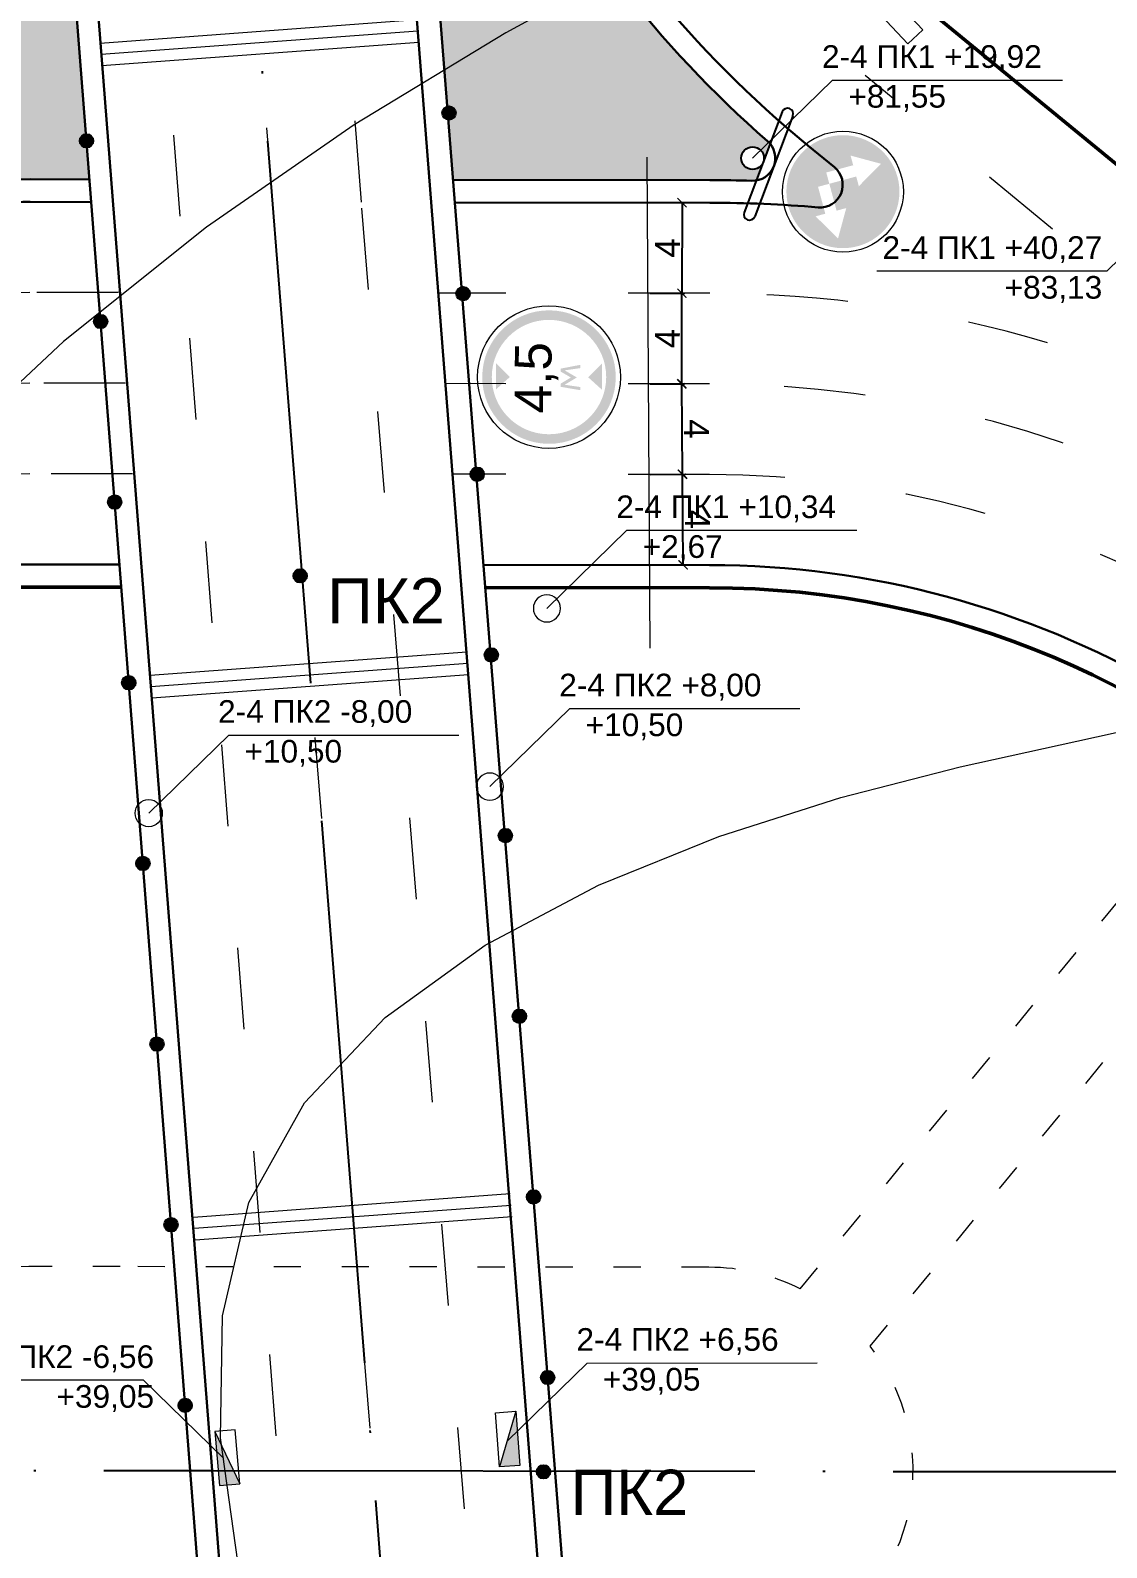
# Model space of a CAD drawing. Header units: millimetres. Extents: x -2123 to 5424, y -1286 to 835.
# Drawn here: x 1756.9 to 1804.4, y 26.1 to 93 of the extents above; entities that cross this region are included whole.
import ezdxf

# ---------------------------------------------------------------- set-up
doc = ezdxf.new("R2010")
doc.units = ezdxf.units.MM
doc.linetypes.add('ACAD_ISO03W100', pattern=[30, 12, -18])
doc.linetypes.add('ACAD_ISO04W100', pattern=[30, 24, -3, 0, -3])
doc.layers.get('0').update_dxf_attribs({"lineweight": 15})
for name, color, linetype, lineweight in [('1 Відмітки', 7, 'Continuous', 25), ('вертикалка', 6, 'Continuous', 15), ('Горизонталі', 7, 'Continuous', 18), ('Дор. Розм.', 7, 'Continuous', 50), ('дорога', 126, 'Continuous', 25), ('поздовжній профіль', 250, 'Continuous', 15), ('Позначки Наталії Симочко_Ном._пера__7', 7, 'Continuous', 18), ('Інж. мережі', 205, 'Continuous', 18)]:
    doc.layers.add(name, color=color, linetype=linetype, lineweight=lineweight)
doc.layers.add('Вісь', color=170, linetype='ACAD_ISO04W100')
doc.layers.add('Осі', color=164, linetype='Continuous')
doc.layers.add('Озелення', color=7, linetype='Continuous', lineweight=15, true_color=0x2bad00)
doc.styles.get("Standard").update_dxf_attribs({"font": 'arial.ttf'})
doc.styles.add('СГЕНЕРИР_СТИЛЬ_1', font='arial.ttf')
doc.dimstyles.new('Переход', dxfattribs={"dimscale": 0.1, "dimtxt": 11, "dimasz": 4, "dimexe": 1.25, "dimexo": 0.625, "dimgap": 0.9, "dimtad": 1, "dimtxsty": 'Standard', "dimblk": 'ARCHTICK', "dimcen": 2.5, "dimadec": 0, "dimazin": 0, "dimtfac": 1, "dimtmove": 0, "dimatfit": 3, "dimldrblk": 'ARCHTICK', "dimfxl": 1, "dimarcsym": 0})

# ---------------------------------------------------------------- blocks, each defined once
blk = doc.blocks.new('6')
at = {"layer": '1 Відмітки', "transparency": 33554559}
h = blk.add_hatch(color=256, dxfattribs=at)
h.dxf.hatch_style = 1
edge = h.paths.add_edge_path()
edge.add_arc((-467.508, 342.132), 0.2, 0, 360)
at = {"layer": '1 Відмітки'}
blk.add_circle((-467.508, 342.132), 0.2, dxfattribs=at)
blk = doc.blocks.new('4-2-3')
h = blk.add_hatch(color=5)
h.paths.add_polyline_path([(3.547, 3.273), (3.453, 3.273, 0.409993), (0.227, 0, 1), (6.773, 0, 0.409993)])
h.paths.add_polyline_path([(1.473, 0.66), (1.884, 0.249), (3.025, 1.391), (3.504, 0.912), (3.982, 1.391), (5.124, 0.249), (5.534, 0.66), (6, -1.105), (4.234, -0.64), (4.645, -0.229), (3.504, 0.912), (2.362, -0.229), (2.773, -0.64), (1.007, -1.105)], flags=16)
at = {"color": 5}
blk.add_circle((3.5, 0), 3.5, dxfattribs=at)
blk = doc.blocks.new('3-13')
h = blk.add_hatch(color=1)
edge = h.paths.add_edge_path(flags=16)
edge.add_arc((3.5, 0), 2.805, 0, 360)
edge = h.paths.add_edge_path()
edge.add_arc((3.5, 0), 3.274, 0, 360)
blk.add_hatch(color=7).paths.add_polyline_path([(3.126, -0.771), (3.486, -1.365), (3.832, -0.767), (3.946, -1.54), (4.107, -1.54), (3.915, -0.567), (3.774, -0.567), (3.483, -1.071), (3.179, -0.57), (3.024, -0.57), (2.862, -1.536), (3.017, -1.536)])
at = {"color": 1}
blk.add_circle((3.5, 0), 3.5, dxfattribs=at)
at = {"color": 7}
for points in [[(2.89, 2.595), (4.165, 2.595), (3.499, 1.918)], [(2.89, -2.595), (4.165, -2.595), (3.499, -1.918)]]:
    blk.add_solid(points, dxfattribs=at)
at = {"insert": (1.719, 1.678), "char_height": 1.8, "attachment_point": 1}
blk.add_mtext_dynamic_manual_height_columns('4,5', width=3.89911, gutter_width=12.5, heights=[0], dxfattribs=at)
blk = doc.blocks.new('_ArchTick')
at = {"color": 0, "linetype": 'ByBlock', "const_width": 0.15}
blk.add_lwpolyline([(-0.5, -0.5), (0.5, 0.5)], dxfattribs=at)
blk = doc.blocks.new('*D796')
at = {"layer": 'Defpoints', "color": 0, "transparency": 16777216}
for p in [(1825.839, 30.29), (1786.848, 29.429)]:
    blk.add_point(p, dxfattribs=at)
at = {"layer": 'вертикалка', "color": 0, "lineweight": -2, "transparency": 16777216}
blk.add_line((1821.5, 30.195), (1825.839, 30.29), dxfattribs=at)
at = {"layer": 'вертикалка', "color": 0, "lineweight": -2, "transparency": 16777216, "xscale": 0.4, "yscale": 0.4, "zscale": 0.4, "rotation": 1.266143156924103}
blk.add_blockref('_ArchTick', (1825.839, 30.29), dxfattribs=at)
at = {"layer": 'вертикалка', "color": 0, "lineweight": 20, "transparency": 16777216, "insert": (1822.891, 30.878), "char_height": 1.1, "attachment_point": 5, "rotation": 1.26614}
blk.add_mtext('R39', dxfattribs=at)
blk = doc.blocks.new('*D797')
at = {"layer": 'Defpoints', "color": 0, "transparency": 16777216}
for p in [(1826.729, 32.524), (1786.848, 29.429)]:
    blk.add_point(p, dxfattribs=at)
at = {"layer": 'вертикалка', "color": 0, "lineweight": -2, "transparency": 16777216}
blk.add_line((1820.434, 32.036), (1826.729, 32.524), dxfattribs=at)
at = {"layer": 'вертикалка', "color": 0, "lineweight": -2, "transparency": 16777216, "xscale": 0.4, "yscale": 0.4, "zscale": 0.4, "rotation": 4.438260602482111}
blk.add_blockref('_ArchTick', (1826.729, 32.524), dxfattribs=at)
at = {"layer": 'вертикалка', "color": 0, "lineweight": 20, "transparency": 16777216, "insert": (1821.781, 32.794), "char_height": 1.1, "attachment_point": 5, "rotation": 4.43826}
blk.add_mtext('R40', dxfattribs=at)
blk = doc.blocks.new('*D798')
at = {"layer": 'Defpoints', "color": 0, "transparency": 16777216}
for p in [(1830.415, 35.591), (1786.848, 29.429)]:
    blk.add_point(p, dxfattribs=at)
at = {"layer": 'вертикалка', "color": 0, "lineweight": -2, "transparency": 16777216}
blk.add_line((1819.142, 33.996), (1830.415, 35.591), dxfattribs=at)
at = {"layer": 'вертикалка', "color": 0, "lineweight": -2, "transparency": 16777216, "xscale": 0.4, "yscale": 0.4, "zscale": 0.4, "rotation": 8.050209556616707}
blk.add_blockref('_ArchTick', (1830.415, 35.591), dxfattribs=at)
at = {"layer": 'вертикалка', "color": 0, "lineweight": 20, "transparency": 16777216, "insert": (1820.441, 34.826), "char_height": 1.1, "attachment_point": 5, "rotation": 8.05021}
blk.add_mtext('R44', dxfattribs=at)
blk = doc.blocks.new('*D799')
at = {"layer": 'Defpoints', "color": 0, "transparency": 16777216}
for p in [(1833.836, 39.237), (1786.848, 29.429)]:
    blk.add_point(p, dxfattribs=at)
at = {"layer": 'вертикалка', "color": 0, "lineweight": -2, "transparency": 16777216}
blk.add_line((1817.982, 35.928), (1833.836, 39.237), dxfattribs=at)
at = {"layer": 'вертикалка', "color": 0, "lineweight": -2, "transparency": 16777216, "xscale": 0.4, "yscale": 0.4, "zscale": 0.4, "rotation": 11.79115727164186}
blk.add_blockref('_ArchTick', (1833.836, 39.237), dxfattribs=at)
at = {"layer": 'вертикалка', "color": 0, "lineweight": 20, "transparency": 16777216, "insert": (1819.224, 36.853), "char_height": 1.1, "attachment_point": 5, "rotation": 11.79116}
blk.add_mtext('R48', dxfattribs=at)
blk = doc.blocks.new('*D800')
at = {"layer": 'Defpoints', "color": 0, "transparency": 16777216}
for p in [(1836.982, 43.237), (1786.848, 29.429)]:
    blk.add_point(p, dxfattribs=at)
at = {"layer": 'вертикалка', "color": 0, "lineweight": -2, "transparency": 16777216}
blk.add_line((1816.512, 37.599), (1836.982, 43.237), dxfattribs=at)
at = {"layer": 'вертикалка', "color": 0, "lineweight": -2, "transparency": 16777216, "xscale": 0.4, "yscale": 0.4, "zscale": 0.4, "rotation": 15.39974774212279}
blk.add_blockref('_ArchTick', (1836.982, 43.237), dxfattribs=at)
at = {"layer": 'вертикалка', "color": 0, "lineweight": 20, "transparency": 16777216, "insert": (1817.688, 38.599), "char_height": 1.1, "attachment_point": 5, "rotation": 15.39975}
blk.add_mtext('R52', dxfattribs=at)
blk = doc.blocks.new('*D801')
at = {"layer": 'Defpoints', "color": 0, "transparency": 16777216}
for p in [(1786.848, 29.429), (1842.785, 26.756)]:
    blk.add_point(p, dxfattribs=at)
at = {"layer": 'вертикалка', "color": 0, "lineweight": -2, "transparency": 16777216}
blk.add_line((1818.984, 27.893), (1842.785, 26.756), dxfattribs=at)
at = {"layer": 'вертикалка', "color": 0, "lineweight": -2, "transparency": 16777216, "xscale": 0.4, "yscale": 0.4, "zscale": 0.4, "rotation": 357.2642667473528}
blk.add_blockref('_ArchTick', (1842.785, 26.756), dxfattribs=at)
at = {"layer": 'вертикалка', "color": 0, "lineweight": 20, "transparency": 16777216, "insert": (1820.417, 28.477), "char_height": 1.1, "attachment_point": 5, "rotation": 357.26427}
blk.add_mtext('R56', dxfattribs=at)
blk = doc.blocks.new('*D802')
at = {"layer": 'Defpoints', "color": 0, "transparency": 16777216}
for p in [(1786.848, 29.429), (1843.501, 23.145)]:
    blk.add_point(p, dxfattribs=at)
at = {"layer": 'вертикалка', "color": 0, "lineweight": -2, "transparency": 16777216}
blk.add_line((1817.374, 26.043), (1843.501, 23.145), dxfattribs=at)
at = {"layer": 'вертикалка', "color": 0, "lineweight": -2, "transparency": 16777216, "xscale": 0.4, "yscale": 0.4, "zscale": 0.4, "rotation": 353.670347532631}
blk.add_blockref('_ArchTick', (1843.501, 23.145), dxfattribs=at)
at = {"layer": 'вертикалка', "color": 0, "lineweight": 20, "transparency": 16777216, "insert": (1818.841, 26.533), "char_height": 1.1, "attachment_point": 5, "rotation": 353.67035}
blk.add_mtext('R57', dxfattribs=at)
blk = doc.blocks.new('столб')
at = {"layer": 'поздовжній профіль', "color": 160}
for points in [[(-500, 0, 0, 0, 0), (-1000, 0, 350, 0, 0), (-1700, 0, 0, 0, 0)], [(500, 0, 0, 0, 0), (1000, 0, 350, 0, 0), (1700, 0, 0, 0, 0)]]:
    blk.add_lwpolyline(points, format="xyseb", dxfattribs=at)
blk.add_circle((0, 0), 500, dxfattribs=at)
blk = doc.blocks.new('*U915')
at = {"layer": 'Озелення', "lineweight": 20, "true_color": 0x000000}
h = blk.add_hatch(color=18, dxfattribs=at)
h.dxf.hatch_style = 1
edge = h.paths.add_edge_path()
edge.add_arc((0, 0), 0.301, -94.45749, 265.54251)
at = {"layer": '1 Відмітки', "color": 0, "xscale": 1.5, "yscale": 1.5, "zscale": 1.5, "rotation": 265.5425082136507}
blk.add_blockref('6', (-566.148, -659.256, -205), dxfattribs=at)
blk = doc.blocks.new('*U916')
at = {"layer": 'вертикалка', "color": 0, "linetype": 'ByBlock', "lineweight": -2, "transparency": 16777216, "rotation": 94.45749178634932}
for p in [(4382.118, -912.667, -200), (4382.74, -920.643, -200), (4383.362, -928.618, -200), (4383.984, -936.594, -200), (4384.606, -944.57, -200), (4385.227, -952.546, -200), (4385.849, -960.522, -200), (4386.471, -968.497, -200)]:
    blk.add_blockref('*U915', p, dxfattribs=at)
blk = doc.blocks.new('*U917')
at = {"layer": 'Озелення', "lineweight": 20, "true_color": 0x000000}
h = blk.add_hatch(color=18, dxfattribs=at)
h.dxf.hatch_style = 1
edge = h.paths.add_edge_path()
edge.add_arc((0, 0), 0.301, -94.45749, 265.54251)
at = {"layer": '1 Відмітки', "color": 0, "xscale": 1.5, "yscale": 1.5, "zscale": 1.5, "rotation": 265.5425082136507}
blk.add_blockref('6', (-566.148, -659.256, -205), dxfattribs=at)
blk = doc.blocks.new('*U918')
at = {"layer": 'вертикалка', "color": 0, "linetype": 'ByBlock', "lineweight": -2, "transparency": 16777216, "rotation": 94.45749178634932}
for p in [(4382.118, -912.667, -200), (4382.74, -920.643, -200), (4383.362, -928.618, -200), (4383.984, -936.594, -200), (4384.606, -944.57, -200), (4385.227, -952.546, -200), (4385.849, -960.522, -200), (4386.471, -968.497, -200)]:
    blk.add_blockref('*U917', p, dxfattribs=at)
blk = doc.blocks.new('*D978')
at = {"layer": 'Defpoints', "color": 0, "transparency": 16777216}
for p in [(1784.238, 85.432), (1784.233, 81.432), (1785.63, 81.43)]:
    blk.add_point(p, dxfattribs=at)
at = {"layer": 'Інж. мережі', "color": 0, "lineweight": -2, "transparency": 16777216}
for p, q in [((1784.3, 85.432), (1785.759, 85.43)), ((1785.634, 85.43), (1785.63, 81.43)), ((1784.296, 81.432), (1785.755, 81.43))]:
    blk.add_line(p, q, dxfattribs=at)
at = {"layer": 'Інж. мережі', "color": 0, "lineweight": -2, "transparency": 16777216, "xscale": 0.4, "yscale": 0.4, "zscale": 0.4}
for p, rotation in [((1785.634, 85.43), 89.93479758328955), ((1785.63, 81.43), 269.9347975832896)]:
    blk.add_blockref('_ArchTick', p, dxfattribs=dict(at, rotation=rotation))
at = {"layer": 'Інж. мережі', "color": 0, "transparency": 16777216, "insert": (1784.992, 83.431), "char_height": 1.1, "attachment_point": 5, "rotation": 89.9348}
blk.add_mtext('4', dxfattribs=at)
blk = doc.blocks.new('*D979')
at = {"layer": 'Defpoints', "color": 0, "transparency": 16777216}
for p in [(1784.149, 81.432), (1785.63, 81.43), (1784.145, 77.432)]:
    blk.add_point(p, dxfattribs=at)
at = {"layer": 'Інж. мережі', "color": 0, "lineweight": -2, "transparency": 16777216}
for p, q in [((1784.212, 81.432), (1785.755, 81.43)), ((1785.625, 77.43), (1785.63, 81.43)), ((1784.207, 77.432), (1785.75, 77.43))]:
    blk.add_line(p, q, dxfattribs=at)
at = {"layer": 'Інж. мережі', "color": 0, "lineweight": -2, "transparency": 16777216, "xscale": 0.4, "yscale": 0.4, "zscale": 0.4}
for p, rotation in [((1785.63, 81.43), 89.93479758329188), ((1785.625, 77.43), 269.9347975832919)]:
    blk.add_blockref('_ArchTick', p, dxfattribs=dict(at, rotation=rotation))
at = {"layer": 'Інж. мережі', "color": 0, "lineweight": 18, "transparency": 16777216, "insert": (1784.987, 79.431), "char_height": 1.1, "attachment_point": 5, "rotation": 89.9348}
blk.add_mtext('4', dxfattribs=at)
blk = doc.blocks.new('*D980')
at = {"layer": 'Defpoints', "color": 0, "transparency": 16777216}
for p in [(1784.145, 77.432), (1785.625, 77.441), (1784.169, 73.432)]:
    blk.add_point(p, dxfattribs=at)
at = {"layer": 'Інж. мережі', "color": 0, "lineweight": -2, "transparency": 16777216}
for p, q in [((1784.207, 77.432), (1785.75, 77.442)), ((1785.649, 73.441), (1785.625, 77.441)), ((1784.231, 73.432), (1785.774, 73.442))]:
    blk.add_line(p, q, dxfattribs=at)
at = {"layer": 'Інж. мережі', "color": 0, "lineweight": -2, "transparency": 16777216, "xscale": 0.4, "yscale": 0.4, "zscale": 0.4}
for p, rotation in [((1785.625, 77.441), 90.34807702240246), ((1785.649, 73.441), 270.3480770224025)]:
    blk.add_blockref('_ArchTick', p, dxfattribs=dict(at, rotation=rotation))
at = {"layer": 'Інж. мережі', "color": 0, "transparency": 16777216, "insert": (1786.277, 75.445), "char_height": 1.1, "attachment_point": 5, "rotation": 270.34808}
blk.add_mtext('4', dxfattribs=at)
blk = doc.blocks.new('*D981')
at = {"layer": 'Defpoints', "color": 0, "transparency": 16777216}
for p in [(1784.169, 73.432), (1785.66, 73.441), (1784.193, 69.432)]:
    blk.add_point(p, dxfattribs=at)
at = {"layer": 'Інж. мережі', "color": 0, "lineweight": -2, "transparency": 16777216}
for p, q in [((1784.231, 73.432), (1785.785, 73.442)), ((1785.684, 69.441), (1785.66, 73.441)), ((1784.256, 69.432), (1785.809, 69.442))]:
    blk.add_line(p, q, dxfattribs=at)
at = {"layer": 'Інж. мережі', "color": 0, "lineweight": -2, "transparency": 16777216, "xscale": 0.4, "yscale": 0.4, "zscale": 0.4}
for p, rotation in [((1785.66, 73.441), 90.34807702240246), ((1785.684, 69.441), 270.3480770224025)]:
    blk.add_blockref('_ArchTick', p, dxfattribs=dict(at, rotation=rotation))
at = {"layer": 'Інж. мережі', "color": 0, "transparency": 16777216, "insert": (1786.312, 71.445), "char_height": 1.1, "attachment_point": 5, "rotation": 270.34808}
blk.add_mtext('4', dxfattribs=at)

msp = doc.modelspace()

# ---------------------------------------------------------------- hatches: boundary and pattern name
at = {"layer": 'вертикалка'}
h = msp.add_hatch(color=0, dxfattribs=at)
h.dxf.hatch_style = 1
h.paths.add_polyline_path([(1778.303, 32.071), (1778.473, 29.677), (1777.576, 29.614)])
h = msp.add_hatch(color=0, dxfattribs=at)
h.dxf.hatch_style = 1
h.paths.add_polyline_path([(1765.016, 31.179), (1765.225, 28.788), (1766.122, 28.866)])
at = {"layer": 'Озелення', "lineweight": 20}
h = msp.add_hatch(dxfattribs=at)
h.set_pattern_fill('GRASS', color=0, scale=0.1)
h.paths.add_polyline_path([(1892.865, 39.018), (1898.312, 40.062), (1903.632, 41.004), (1907.341, 41.792), (1883.396, 41.819, 0.414214), (1880.392, 38.822), (1880.39, 36.822), (1884.807, 36.817), (1887.198, 37.588), (1890.065, 38.369)])
h.paths.add_polyline_path([(1766.535, 269.233), (1763.542, 268.997), (1766.521, 231.118, 0.414182), (1769.276, 234.344)])
h.paths.add_polyline_path([(1742.123, 232.207, 0.435424), (1745.585, 229.47), (1745.585, 229.473), (1742.998, 262.378), (1742.261, 261.965), (1741.39, 261.474), (1740.519, 260.982), (1740.075, 260.729)])
h.paths.add_polyline_path([(1772.782, 121.21), (1775.144, 91.284), (1777.858, 92.933), (1782.561, 95.492, -0.14326)])
h.paths.add_polyline_path([(1777.858, 92.933), (1775.144, 91.284), (1775.526, 86.442), (1786.857, 86.429, -0.008158), (1788.717, 86.398, 0.04847), (1788.91, 86.411), (1789.217, 87.22, -0.83333), (1788.249, 87.398, -1), (1789.249, 87.398, -0.090911), (1789.217, 87.22), (1789.524, 88.03, 0.042178), (1789.407, 88.151, -0.05135), (1782.561, 95.492)])
h = msp.add_hatch(dxfattribs=at)
h.set_pattern_fill('GRASS', color=0, scale=0.1)
h.paths.add_polyline_path([(1756.897, 119.656), (1756.893, 119.705, -0.175765), (1748.025, 87.485, 0.657273), (1748.979, 85.917, -0.001482), (1749.314, 85.962), (1749.341, 86.893, -0.985742), (1748.341, 86.907, -1.014464), (1749.341, 86.893), (1749.409, 89.267, -1), (1749.909, 89.253), (1749.816, 86.027, -0.004228), (1750.774, 86.138), (1750.19, 86.8, -0.414214), (1750.215, 87.2), (1753.088, 89.735, -0.414214), (1753.489, 89.71), (1756.023, 86.837, -0.384328), (1756.019, 86.457, -0.003695), (1756.861, 86.463), (1759.485, 86.46)])
h.paths.add_polyline_path([(1700.622, 38.819, 0.015929), (1700.63, 38.882), (1699.967, 39.341, -0.246268), (1700.182, 38.93, -1), (1699.182, 38.93, -0.604791), (1699.967, 39.341), (1699.189, 39.878, 0.058357), (1698.995, 39.751, -0.114707), (1679.381, 29.866, 0.165826), (1678.836, 29.519), (1687, 29.513), (1686.991, 31.093, -1), (1687.491, 31.096), (1687.5, 29.512), (1699.849, 29.503, -0.041069)])
h.paths.add_polyline_path([(1699.849, 29.503), (1687.5, 29.512), (1687.505, 28.721, -1.002823), (1688.505, 28.724, -0.997185), (1687.505, 28.721), (1687.518, 26.346, -1), (1687.018, 26.343), (1687, 29.513), (1678.836, 29.519, 0.044684), (1678.738, 29.37), (1678.74, 28.919, -1.002823), (1679.74, 28.922, -0.997185), (1678.74, 28.919), (1678.743, 28.408, 0.18643), (1679.297, 27.947, -0.0921), (1694.764, 19.305), (1697.89, 16.708, -0.487874), (1698.15, 17.004), (1701.267, 16.826, -0.056127)])
h.paths.add_polyline_path([(1768.621, -30.738), (1767.451, -30.341), (1761.097, -27.542), (1756.841, -27.537, -0.009463), (1754.683, -27.496, 0.025961), (1754.58, -27.497), (1754.197, -28.274, -0.793811), (1755.146, -28.495, -1), (1754.146, -28.495, -0.114945), (1754.197, -28.274), (1753.814, -29.051, 0.066753), (1753.99, -29.251, -0.10684), (1766.697, -46.053), (1769.843, -46.406)])
h.paths.add_polyline_path([(1768.373, -27.55), (1761.097, -27.542), (1767.451, -30.341), (1768.621, -30.738)], flags=17)
h.paths.add_polyline_path([(1679.698, 26.329), (1685.887, 26.329), (1685.887, 30.45), (1679.698, 30.45)], flags=9)
h = msp.add_hatch(dxfattribs=at)
h.set_pattern_fill('GRASS', color=0, scale=0.1)
h.paths.add_polyline_path([(1769.843, -46.406), (1766.697, -46.053, -0.080399), (1771.011, -61.389)])
h.paths.add_polyline_path([(1791.281, -36.527), (1790.619, -36.434), (1785.142, -35.375), (1786.404, -51.36), (1787.125, -51.647, -0.080519)])
h.paths.add_polyline_path([(1790.247, -30.511), (1787.94, -27.561, -0.005306), (1786.731, -27.571), (1784.526, -27.569), (1785.142, -35.375), (1790.619, -36.434), (1791.281, -36.527, -0.046981), (1795.868, -28.567, 0.658543), (1794.911, -26.998, -0.001226), (1794.635, -27.037), (1794.555, -27.944, -0.957007), (1795.553, -27.988, -1.044925), (1794.555, -27.944), (1794.346, -30.31, -1), (1793.848, -30.266), (1794.127, -27.105, -0.003872), (1793.25, -27.211), (1793.712, -27.802, -0.414214), (1793.664, -28.199), (1790.645, -30.56, -0.414214)])
h.paths.add_polyline_path([(1864.44, 29.081, 0.075644), (1864.72, 29.192), (1864.719, 29.34), (1843.848, 29.364, -0.03963), (1843.124, 20.372, 0.033081), (1843.112, 20.24), (1843.85, 19.787, -0.260648), (1843.612, 20.213, -1), (1844.612, 20.213, -0.586486), (1843.85, 19.787), (1844.588, 19.333, 0.046802), (1844.743, 19.437, -0.11453)], flags=17)
h.paths.add_polyline_path([(1849.674, 39.326), (1845.694, 42.591, -0.561651), (1845.449, 42.241), (1842.344, 42.439, -0.0035), (1842.52, 41.661), (1842.989, 42.046, -0.414214), (1843.388, 42.007), (1845.82, 39.046, -0.414214), (1845.781, 38.647), (1843.385, 36.679, -0.071904), (1843.124, 20.372, 0.689192), (1844.743, 19.437, -0.11453), (1864.44, 29.081, 0.075644), (1864.72, 29.192), (1864.715, 30.058, -1.002823), (1863.715, 30.055, -0.997185), (1864.715, 30.058), (1864.71, 30.924, 0.046057), (1864.542, 31, -0.088527)])
h = msp.add_hatch(dxfattribs=at)
h.set_pattern_fill('GRASS', color=0, scale=0.1)
h.paths.add_polyline_path([(1595.841, 42.076), (1581.276, 42.092), (1581.035, 40.819), (1580.766, 39.29), (1580.515, 37.744), (1580.418, 37.093), (1598.835, 37.072), (1598.837, 39.072, 0.414214)])
h.paths.add_polyline_path([(1581.276, 42.092), (1579.535, 42.094), (1579.529, 37.094), (1580.418, 37.093), (1580.515, 37.744), (1580.766, 39.29), (1581.035, 40.819)])
h.paths.add_polyline_path([(1624.83, 21.03), (1625.028, 22.043), (1579.512, 22.094), (1579.506, 17.094), (1624.745, 17.043)])
h.paths.add_polyline_path([(1649.878, 19.436, -0.414547), (1652.386, 21.94), (1640.351, 21.965), (1639.374, 20.483, -0.252144), (1639.644, 19.982, -1), (1638.444, 19.982, -0.597261), (1639.374, 20.483), (1640.391, 22.025), (1625.028, 22.043), (1624.83, 21.03), (1624.745, 17.043), (1651.751, 17.012, -0.341373)])
h.paths.add_polyline_path([(1660.449, 22.002), (1640.391, 22.025), (1640.351, 21.965), (1652.386, 21.94, 0.414547), (1649.878, 19.436, 0.341373), (1651.751, 17.012), (1660.625, 17.002, -0.29636), (1660.476, 17.23)])
h.paths.add_polyline_path([(1663.815, 19.999), (1663.818, 21.999), (1660.949, 22.002), (1660.962, 19.608, -1.002823), (1661.962, 19.61, -0.997185), (1660.962, 19.608), (1660.976, 17.233, -0.299966), (1660.826, 17.002, 0.412891)])
h.paths.add_polyline_path([(1801.302, -172.339, 0.414214), (1798.076, -169.584), (1800.571, -201.333), (1801.096, -201.421), (1802.042, -201.58), (1802.988, -201.736), (1803.62, -201.84)])
h.paths.add_polyline_path([(1777.389, -171.378), (1777.153, -171.397, 0.414214), (1774.397, -174.623), (1776.131, -196.693), (1776.357, -196.742), (1777.313, -196.944), (1778.269, -197.144), (1779.225, -197.342), (1779.238, -197.344)])
h.paths.add_polyline_path([(1779.238, -197.345), (1778.269, -197.144), (1777.313, -196.944), (1776.357, -196.742), (1776.131, -196.693), (1776.704, -203.98), (1779.694, -203.745)])
h.paths.add_polyline_path([(1994.689, 21.692), (1940.412, 21.754), (1940.41, 19.754, 0.414214), (1943.406, 16.751), (1994.684, 16.692)])
h.paths.add_polyline_path([(1994.712, 41.692), (1907.341, 41.792), (1903.632, 41.004), (1898.312, 40.062), (1892.865, 39.018), (1890.065, 38.369), (1887.198, 37.588), (1884.807, 36.817), (1994.706, 36.692)])

# ---------------------------------------------------------------- linework, layer by layer
at = {"color": 0}
for p, q in [((1759.952, 92.478), (1773.935, 93.52)), ((1759.993, 91.988), (1773.975, 93.013)), ((1760.03, 91.48), (1774.014, 92.514)), ((1762.155, 64.565), (1776.138, 65.607)), ((1762.196, 64.075), (1776.178, 65.1)), ((1762.233, 63.567), (1776.217, 64.601)), ((1764.069, 40.642), (1778.053, 41.683)), ((1764.111, 40.151), (1778.092, 41.176)), ((1764.148, 39.644), (1778.131, 40.678))]:
    msp.add_line(p, q, dxfattribs=at)
at = {"layer": 'вертикалка', "color": 0}
for p, q in [((1778.303, 32.071, -5), (1777.576, 29.614, -5)), ((1765.016, 31.179, -5), (1766.122, 28.866, -5))]:
    msp.add_line(p, q, dxfattribs=at)
for points, elevation in [([(1794.611, 94.808), (1793.956, 94.191), (1795.601, 92.444), (1796.257, 93.061)], 200), ([(1778.473, 29.677), (1777.576, 29.614), (1777.406, 32.008), (1778.303, 32.071)], -5), ([(1765.225, 28.788), (1766.122, 28.866), (1765.913, 31.257), (1765.016, 31.179)], -5)]:
    msp.add_lwpolyline(points, close=True, dxfattribs=dict(at, elevation=elevation))
at = {"layer": 'Вісь', "color": 18, "true_color": 0x000000}
for points in [[(1753.074, 268.177), (1790.418, -202.902)], [(1579.521, 29.594), (1764.847, 29.454)], [(1764.847, 29.454), (1994.698, 29.192)]]:
    msp.add_lwpolyline(points, dxfattribs=at)
at = {"layer": 'Горизонталі'}
for points, elevation in [([(1856.495, 128.13), (1849.276, 124.989), (1842.029, 121.914), (1834.768, 118.88), (1827.507, 115.863), (1820.259, 112.836), (1813.038, 109.776), (1805.858, 106.655), (1798.733, 103.45), (1791.676, 100.135), (1784.707, 96.66), (1777.858, 92.933), (1771.159, 88.861), (1764.644, 84.348), (1758.343, 79.299), (1752.315, 73.668), (1746.672, 67.513), (1741.536, 60.906), (1737.025, 53.918), (1733.259, 46.619), (1730.359, 39.08), (1728.444, 31.374), (1727.634, 23.57)], 201), ([(1766.033, 25.426), (1765.27, 30.897), (1765.348, 36.281), (1766.523, 41.293), (1768.973, 45.691), (1772.535, 49.46), (1776.946, 52.646), (1781.943, 55.295), (1787.263, 57.454), (1792.644, 59.168), (1797.907, 60.519), (1803.057, 61.663), (1808.128, 62.768), (1813.154, 64.001), (1818.156, 65.488), (1823.122, 67.236), (1828.037, 69.229), (1832.883, 71.454), (1837.644, 73.898), (1842.302, 76.544), (1846.841, 79.381), (1851.244, 82.392), (1855.501, 85.562)], 200)]:
    msp.add_lwpolyline(points, dxfattribs=dict(at, elevation=elevation))
at = {"layer": 'Горизонталі', "lineweight": 20}
msp.add_spline([(1931.631, -118.868), (1873.457, -122.108), (1832.047, -120.353), (1801.68, -112.829), (1782.356, -107.061), (1750.734, -98.534), (1722.332, -83.814), (1688.835, -41.436), (1674.271, -14.754), (1671.76, 1.247), (1682.144, 47.829), (1687.484, 86.621), (1691.959, 101.325), (1724.477, 131.493), (1762.005, 152.056), (1794.128, 172.872), (1881.485, 208.784)], degree=3, dxfattribs=at)
at = {"layer": 'Дор. Розм.', "color": 18, "true_color": 0x000000}
for points in [[(1994.706, 36.692), (1880.39, 36.822, -0.173178), (1855.065, 45.897), (1796.259, 94.141, -0.204102), (1781.753, 121.933), (1780.958, 132.041)], [(1760.888, 68.458), (1756.848, 68.463, 1), (1756.849, -9.537), (1766.969, -9.549)], [(1783.105, -9.567), (1786.849, -9.571, 1), (1786.848, 68.429), (1776.947, 68.44)]]:
    msp.add_lwpolyline(points, format="xyb", dxfattribs=at)
msp.add_lwpolyline([(1775.9, 68.441), (1775.867, 68.441)], dxfattribs=at)
at = {"layer": 'дорога'}
for p, q in [((1790.059, 89.441), (1788.374, 85)), ((1790.527, 89.263), (1788.842, 84.822))]:
    msp.add_line(p, q, dxfattribs=at)
at = {"layer": 'дорога', "color": 18, "lineweight": 30, "true_color": 0x000000}
for points in [[(1765.919, 195.846), (1765.919, 195.846), (1792.376, -141.87)], [(1778.381, -143.066), (1751.965, 194.664)], [(1786.842, -56.906), (1772.782, 121.21)], [(1777.383, -143.137), (1756.901, 119.61)], [(1760.432, 86.459), (1760.428, 86.459)], [(1760.51, 85.459), (1760.506, 85.459)], [(1775.822, 69.441), (1775.789, 69.441)]]:
    msp.add_lwpolyline(points, dxfattribs=at)
for points in [[(1775.526, 86.442), (1786.857, 86.429, -0.008158), (1788.717, 86.398, 0.705165), (1789.407, 88.151, -0.196149), (1772.78, 121.228), (1766.919, 195.833)], [(1775.605, 85.442), (1786.856, 85.429, -0.021382), (1791.639, 85.223, 0.736878), (1792.359, 86.993), (1791.185, 87.956, -0.204102), (1773.777, 121.306), (1767.916, 195.911)], [(1759.563, 85.46), (1756.86, 85.463, 0.045441), (1746.742, 84.543, -0.691034), (1745.776, 86.145, 0.188443), (1755.9, 119.587), (1749.971, 194.507)], [(1759.485, 86.46), (1756.861, 86.463, 0.034688), (1748.979, 85.917, -0.657273), (1748.025, 87.485, 0.175556), (1756.896, 119.665), (1750.968, 194.586)], [(1760.81, 69.458), (1756.849, 69.463, 1), (1756.849, -10.537), (1767.047, -10.549)], [(1786.757, -10.571, 1.001139), (1786.848, 69.429), (1776.868, 69.44)]]:
    msp.add_lwpolyline(points, format="xyb", dxfattribs=at)
at = {"layer": 'дорога', "color": 18, "lineweight": 20, "true_color": 0x000000}
msp.add_lwpolyline([(1778.38, -143.058), (1752.188, 191.877), (1751.965, 194.664)], dxfattribs=at)
at = {"layer": 'дорога'}
msp.add_circle((1788.749, 87.398), 0.5, dxfattribs=at)
for centre, start, end in [((1790.293, 89.352), 339.22177, 159.22177), ((1788.608, 84.911), 159.22177, 339.22177)]:
    msp.add_arc(centre, 0.25, start, end, dxfattribs=at)
at = {"layer": 'Осі', "color": 18, "linetype": 'ACAD_ISO03W100', "lineweight": 20, "ltscale": 0.3, "true_color": 0x000000, "elevation": 205}
msp.add_lwpolyline([(1753.074, 268.177), (1790.418, -202.902)], dxfattribs=at)
at = {"layer": 'Осі', "color": 18, "linetype": 'ACAD_ISO03W100', "lineweight": 20, "ltscale": 0.3, "true_color": 0x000000}
for points in [[(1757.062, 268.492), (1771.493, 85.19)], [(1749.087, 267.863), (1772.19, -25.998)], [(1771.493, 85.19), (1794.15, -202.609)]]:
    msp.add_lwpolyline(points, dxfattribs=at)
for points in [[(1822.861, 67.144), (1793.722, 91.048, -0.204102), (1777.765, 121.62), (1772.122, 193.443)], [(1760.761, 81.458), (1756.856, 81.463, 0.093791), (1737.854, 77.87)], [(1801.759, 79.245, 0.072801), (1786.856, 81.429), (1774.847, 81.442)], [(1761.075, 77.458), (1756.853, 77.463, 1), (1756.844, -18.537), (1768.609, -18.551)], [(1782.695, -18.567), (1786.744, -18.571, 1.001039), (1786.853, 77.429), (1775.161, 77.442)], [(1761.389, 73.458), (1756.851, 73.463, 1), (1756.846, -14.537), (1768.295, -14.55)], [(1782.381, -14.566), (1786.751, -14.571, 1.001086), (1786.851, 73.429), (1775.475, 73.442)]]:
    msp.add_lwpolyline(points, format="xyb", dxfattribs=at)
at = {"layer": 'Осі', "color": 0, "linetype": 'ACAD_ISO03W100', "lineweight": 20, "ltscale": 0.1, "elevation": -205}
for points in [[(1790.845, 37.481), (1820.798, 73.992)], [(1793.937, 34.944), (1823.89, 71.455)]]:
    msp.add_lwpolyline(points, dxfattribs=at)
for points in [[(1790.845, 37.481, 0.116578), (1786.814, 38.429), (1760.831, 38.458), (1756.814, 38.463, 0.249583), (1749.353, 34.479, 0.111984)], [(1791.287, 21.707, 0.45996), (1793.937, 34.944)]]:
    msp.add_lwpolyline(points, format="xyb", dxfattribs=at)
at = {"layer": 'Позначки Наталії Симочко_Ном._пера__7', "color": 7, "linetype": 'Continuous', "lineweight": 18}
for points in [[(1788.749, 87.398), (1792.279, 90.843), (1802.43, 90.844)], [(1807.913, 85.855), (1804.383, 82.409), (1794.232, 82.409)], [(1779.672, 67.519), (1783.202, 70.965), (1793.353, 70.966)], [(1777.155, 59.65), (1780.685, 63.096), (1790.836, 63.096)], [(1762.098, 58.482), (1765.628, 61.928), (1775.779, 61.929)], [(1777.914, 30.757), (1781.444, 34.203), (1791.595, 34.204)], [(1765.395, 29.999), (1761.866, 33.445), (1751.715, 33.446)]]:
    msp.add_lwpolyline(points, dxfattribs=at)
at = {"layer": 'Інж. мережі'}
msp.add_lwpolyline([(1784.084, 87.443), (1784.216, 65.77)], dxfattribs=at)

# ---------------------------------------------------------------- block references
at = {"color": 0, "linetype": 'Continuous'}
for name, p, xscale, yscale, zscale, rotation in [('4-2-3', (1791.406, 83.604), 0.7620479999998104, 0.7620479999998104, 0.7620479999998104, 60.10461958814408), ('3-13', (1779.753, 74.581), 0.9, 0.9, 0.9, 89.81348663806786)]:
    msp.add_blockref(name, p, dxfattribs=dict(at, xscale=xscale, yscale=yscale, zscale=zscale, rotation=rotation))
at = {"color": 0, "yscale": 0.001200000000244471, "zscale": 0.001200000000244471}
for p, xscale, rotation in [((1779.672, 67.519), -0.001200000000244472, 1.101867728726891), ((1777.155, 59.65), -0.001200000000244472, 93.62359411230719), ((1762.098, 58.482), 0.001200000000244471, 275.4414632364986)]:
    msp.add_blockref('столб', p, dxfattribs=dict(at, xscale=xscale, rotation=rotation))
at = {"layer": '1 Відмітки', "color": 0, "xscale": 1.5, "yscale": 1.5, "zscale": 1.5}
for p in [(2470.043, -444.243, 202.885), (2470.043, -444.243, 202.885), (2480.783, -483.798), (2480.783, -483.798)]:
    msp.add_blockref('6', p, dxfattribs=at)
at = {"layer": 'вертикалка', "color": 0, "lineweight": 20}
for name, p in [('*U918', (-2606.768, 1002.06, 610)), ('*U916', (-2622.766, 1000.829, 405))]:
    msp.add_blockref(name, p, dxfattribs=at)

# ---------------------------------------------------------------- texts
at = {"layer": '1 Відмітки', "color": 0, "char_height": 2, "attachment_point": 1}
for insert in [(1769.98, 68.853, 202.885), (1780.72, 29.493)]:
    msp.add_mtext_dynamic_manual_height_columns('ПК2', width=7.02543, gutter_width=12.5, heights=[0], dxfattribs=dict(at, insert=insert))
at = {"layer": 'Позначки Наталії Симочко_Ном._пера__7', "color": 7, "linetype": 'Continuous', "lineweight": 18, "char_height": 1, "line_spacing_factor": 1.053334, "style": 'СГЕНЕРИР_СТИЛЬ_1'}
for s, insert, attachment_point in [('\\A1;{\\pql;\\fArial|b0|i0|c204|p38;2-4 ПК1 +\\fArial|b0|i0|c204|p38;19\\fArial|b0|i0|c204|p38;,\\fArial|b0|i0|c204|p38;92\\P\\pql;\\fArial|b0|i0|c204|p38;   +\\fArial|b0|i0|c204|p38;81\\fArial|b0|i0|c204|p38;,55}', (1791.809, 92.382), 1), ('\\A1;{\\pqr;\\fArial|b0|i0|c204|p38;2-4 ПК1 +40,\\fArial|b0|i0|c204|p38;27\\P\\pqr;\\fArial|b0|i0|c204|p38;   +8\\fArial|b0|i0|c204|p38;3\\fArial|b0|i0|c204|p38;,13}', (1804.18, 83.948), 3), ('\\A1;{\\pql;\\fArial|b0|i0|c204|p38;2-4 ПК1 +\\fArial|b0|i0|c204|p38;10\\fArial|b0|i0|c204|p38;,\\fArial|b0|i0|c204|p38;34\\P\\pql;\\fArial|b0|i0|c204|p38;   +2,67}', (1782.732, 72.504), 1), ('\\A1;{\\pql;\\fArial|b0|i0|c204|p38;2-4 ПК\\fArial|b0|i0|c204|p38;2\\fArial|b0|i0|c204|p38; +8,\\fArial|b0|i0|c204|p38;00\\P\\pql;\\fArial|b0|i0|c204|p38;   +10,50}', (1780.215, 64.635), 1), ('\\A1;{\\pql;\\fArial|b0|i0|c204|p38;2-4 ПК2 \\fArial|b0|i0|c204|p38;-\\fArial|b0|i0|c204|p38;8,\\fArial|b0|i0|c204|p38;00\\P\\pql;\\fArial|b0|i0|c204|p38;   +10,50}', (1765.158, 63.467), 1), ('\\A1;{\\pql;\\fArial|b0|i0|c204|p38;2-4 ПК2 +\\fArial|b0|i0|c204|p38;6\\fArial|b0|i0|c204|p38;,\\fArial|b0|i0|c204|p38;56\\P\\pql;\\fArial|b0|i0|c204|p38;   +39,05}', (1780.974, 35.742), 1), ('\\A1;{\\pqr;\\fArial|b0|i0|c204|p38;2-4 ПК2 \\fArial|b0|i0|c204|p38;-\\fArial|b0|i0|c204|p38;6,\\fArial|b0|i0|c204|p38;56\\P\\pqr;\\fArial|b0|i0|c204|p38;   +39,05}', (1762.336, 34.984), 3)]:
    msp.add_mtext(s, dxfattribs=dict(at, insert=insert, attachment_point=attachment_point))

# ---------------------------------------------------------------- dimensions: what is measured, and where the dimension line sits
at = {"layer": 'вертикалка', "color": 5, "lineweight": 20}
for mpoint, picture, middle in [((1836.982, 43.237), '*D800', (1817.861, 37.971)), ((1833.836, 39.237), '*D799', (1819.357, 36.215)), ((1830.415, 35.591), '*D798', (1820.53, 34.192)), ((1826.729, 32.524), '*D797', (1821.832, 32.144)), ((1825.839, 30.29), '*D796', (1822.905, 30.226)), ((1842.785, 26.756), '*D801', (1820.386, 27.826)), ((1843.501, 23.145), '*D802', (1818.77, 25.888))]:
    dim = msp.add_radius_dim(center=(1786.848, 29.429), mpoint=mpoint, dimstyle='Переход', dxfattribs=at)
    dim.commit()
    dim.dimension.update_dxf_attribs({"geometry": picture, "text_midpoint": middle, "dimtype": 164})
at = {"layer": 'Інж. мережі'}
for p1, p2, distance, picture, middle in [((1784.238, 85.432), (1784.233, 81.432), 1.396, '*D978', (1784.992, 83.431)), ((1784.169, 73.432), (1784.145, 77.432), -1.48, '*D980', (1786.277, 75.445)), ((1784.193, 69.432), (1784.169, 73.432), -1.491, '*D981', (1786.312, 71.445))]:
    dim = msp.add_aligned_dim(p1=p1, p2=p2, distance=distance, dimstyle='Переход', dxfattribs=at)
    dim.commit()
    dim.dimension.update_dxf_attribs({"geometry": picture, "text_midpoint": middle})
at = {"layer": 'Інж. мережі', "lineweight": 18}
dim = msp.add_aligned_dim(p1=(1784.145, 77.432), p2=(1784.149, 81.432), distance=-1.481, dimstyle='Переход', dxfattribs=at)
dim.commit()
dim.dimension.update_dxf_attribs({"geometry": '*D979', "text_midpoint": (1784.987, 79.431)})

doc.saveas('drawing.dxf')
